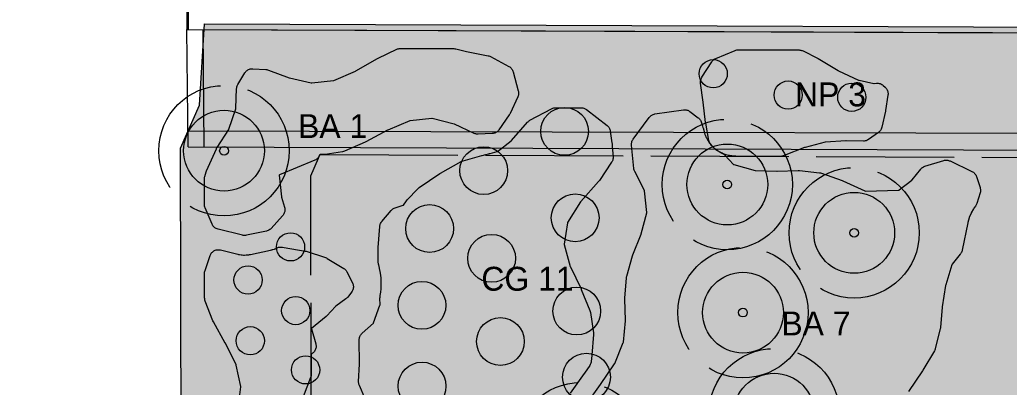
# Model space of a CAD drawing. Header units: metres. Extents: x 1 to 213, y 1 to 147.
# Drawn here: x 50.38 to 59.49, y 36.92 to 40.3 of the extents above; entities that cross this region are included whole.
import ezdxf

# ---------------------------------------------------------------- set-up
doc = ezdxf.new("R2010")
doc.units = ezdxf.units.M
doc.linetypes.add('DASHED', pattern=[1.524, 1.27, -0.254])
doc.layers.get('0').update_dxf_attribs({"lineweight": 0, "plot": 0})
for name, color, linetype, lineweight, plot in [('00-BASE-ARQUITECTURA', 8, 'Continuous', 0, False), ('PJ-ARBUSTOS', 82, 'Continuous', 0, False), ('PJ-COPA-ADULTA', 8, 'DASHED', 0, False), ('PJ-CUBRESUELOS', 150, 'Continuous', 0, False), ('PJ-ETIQUETAS', 7, 'Continuous', 0, False), ('PJ-GRAVILLA', 42, 'Continuous', 0, False), ('PJ-HERBACEAS', 212, 'Continuous', 0, False), ('PJ-LIMITE-JARDIN', 7, 'Continuous', 0, False), ('PJ-MASAS', 92, 'Continuous', 0, False), ('PJ-MASAS-RELLENO', 92, 'Continuous', 0, False), ('PJ-RIEGO-SECTORES', 5, 'Continuous', 0, False), ('PJ-VISIBILIDAD', 1, 'DASHED', 0, False)]:
    doc.layers.add(name, color=color, linetype=linetype, lineweight=lineweight, plot=plot)

# ---------------------------------------------------------------- blocks, each defined once
blk = doc.blocks.new('PJ_BA')
for radius in [0.372, 0.04]:
    blk.add_circle((0, 0), radius)
for tag, p, height in [('CODIGO', (0.15, 0.15), 0.2), ('ESPECIE', (0.15, -0.1), 0.15), ('ZONA', (0.15, -0.3), 0.15)]:
    blk.add_attdef(tag, p, '', height=height)
blk = doc.blocks.new('PJ_CG')
blk.add_circle((0, 0), 0.22)
for tag, p, height in [('CODIGO', (0.15, 0.15), 0.2), ('ESPECIE', (0.15, -0.1), 0.15), ('ZONA', (0.15, -0.3), 0.15)]:
    blk.add_attdef(tag, p, '', height=height)
blk = doc.blocks.new('PJ_NP')
blk.add_circle((0, 0), 0.13)
for tag, p, height in [('CODIGO', (0.15, 0.15), 0.2), ('ESPECIE', (0.15, -0.1), 0.15), ('ZONA', (0.15, -0.3), 0.15)]:
    blk.add_attdef(tag, p, '', height=height)

msp = doc.modelspace()

# ---------------------------------------------------------------- hatches: boundary and pattern name
at = {"layer": 'PJ-GRAVILLA'}
h = msp.add_hatch(dxfattribs=at)
h.set_pattern_fill('GRAVEL', scale=0.03)
h.paths.add_polyline_path([(52.0788, 40.2607), (63.1031, 40.2166), (63.1913, 39.8639), (60.2368, 32.0146), (59.8399, 31.2208), (59.3989, 29.8097), (57.7673, 26.4142), (56.4444, 24.4739), (55.2097, 23.0187), (53.0489, 21.0344), (51.9024, 20.2406), (51.8583, 39.1142), (52.0347, 39.5111), (52.0788, 40.2607)])
at = {"layer": 'PJ-MASAS-RELLENO'}
for points in [[(52.3681, 39.4804), (52.3683, 39.4823), (52.376, 39.664), (52.3768, 39.672), (52.3783, 39.6799), (52.3807, 39.6876), (52.3838, 39.6951), (52.3876, 39.7021), (52.452, 39.8083), (52.4565, 39.8148), (52.4615, 39.8209), (52.4671, 39.8264), (52.4733, 39.8314), (52.4799, 39.8357), (52.4868, 39.8394), (52.4942, 39.8423), (52.5017, 39.8445), (52.5095, 39.846), (52.5173, 39.8467), (52.5252, 39.8466), (52.6459, 39.8393), (52.6539, 39.8385), (52.6617, 39.8368), (52.6693, 39.8343), (52.859, 39.7629), (52.8644, 39.7612), (53.0633, 39.717), (53.0654, 39.7167), (53.0675, 39.7168), (53.2674, 39.7372), (53.2694, 39.7375), (53.2713, 39.7382), (53.4715, 39.8241), (53.4758, 39.8263), (53.6753, 39.9417), (53.6812, 39.9448), (53.8526, 40.0258), (53.8591, 40.0286), (53.8659, 40.0307), (53.8729, 40.0323), (53.88, 40.0332), (53.8871, 40.0335), (54.3761, 40.0316), (54.3858, 40.0309), (54.3953, 40.0291), (54.4931, 40.0046), (54.4953, 40.0041), (54.6922, 39.9663), (54.7001, 39.9644), (54.7077, 39.9617), (54.715, 39.9582), (54.8851, 39.8668), (54.892, 39.8626), (54.8985, 39.8577), (54.9045, 39.8521), (54.9098, 39.846), (54.9146, 39.8394), (54.9186, 39.8324), (54.9219, 39.8249), (54.9244, 39.8172), (54.9714, 39.6433), (54.9731, 39.6355), (54.974, 39.6276), (54.9742, 39.6196), (54.9735, 39.6117), (54.972, 39.6039), (54.9698, 39.5962), (54.9668, 39.5888), (54.8953, 39.4342), (54.8921, 39.428), (54.8884, 39.4221), (54.7923, 39.2838), (54.7873, 39.2773), (54.7817, 39.2714), (54.7755, 39.2661), (54.7688, 39.2614), (54.7616, 39.2575), (54.7541, 39.2543), (54.7463, 39.2519), (54.7383, 39.2503), (54.7302, 39.2495), (54.6025, 39.2438), (54.5949, 39.2439), (54.5874, 39.2446), (54.5799, 39.246), (54.5727, 39.2482), (54.5657, 39.251), (54.3823, 39.3348), (54.3807, 39.3354), (54.379, 39.336), (54.1786, 39.3873), (54.177, 39.3876), (54.1752, 39.3875), (53.9749, 39.3679), (53.973, 39.3676), (53.9711, 39.3669), (53.7705, 39.2825), (53.7669, 39.2808), (53.5677, 39.1725), (53.5606, 39.1691), (53.3688, 39.0883), (53.3598, 39.0851), (53.3505, 39.083), (53.1915, 39.0574), (53.185, 39.0566), (53.1784, 39.0563), (53.1526, 39.0564), (53.1506, 39.0564), (53.1463, 39.0562), (53.1444, 39.056), (53.1435, 39.0543), (53.1418, 39.0504), (53.1408, 39.0481), (53.1374, 39.0411), (53.1334, 39.0344), (53.1287, 39.0282), (53.1235, 39.0224), (53.1177, 39.0172), (53.1114, 39.0126), (53.1048, 39.0086), (53.0977, 39.0052), (52.7699, 38.8691), (52.7682, 38.8683), (52.7683, 38.8664), (52.788, 38.6689), (52.7883, 38.667), (52.7888, 38.6651), (52.8173, 38.571), (52.8191, 38.5637), (52.8203, 38.5563), (52.8207, 38.5488), (52.8205, 38.5413), (52.8195, 38.5338), (52.8178, 38.5265), (52.8155, 38.5193), (52.8125, 38.5124), (52.8088, 38.5058), (52.8046, 38.4996), (52.7998, 38.4938), (52.6928, 38.3769), (52.6869, 38.3711), (52.6805, 38.3659), (52.6735, 38.3615), (52.6661, 38.3577), (52.6584, 38.3548), (52.6504, 38.3527), (52.4659, 38.3135), (52.4588, 38.3123), (52.4516, 38.3118), (52.4444, 38.3119), (52.4372, 38.3127), (52.4302, 38.3141), (52.2045, 38.3695), (52.1967, 38.3719), (52.1891, 38.3751), (52.1819, 38.379), (52.1751, 38.3836), (52.1688, 38.3889), (52.1631, 38.3949), (52.1581, 38.4014), (52.1537, 38.4083), (52.1501, 38.4157), (52.086, 38.5654), (52.0832, 38.5729), (52.0812, 38.5807), (52.0799, 38.5886), (52.0795, 38.5967), (52.079, 38.8305), (52.0794, 38.8387), (52.0807, 38.847), (52.0828, 38.855), (52.0963, 38.8975), (52.0993, 38.9053), (52.1895, 39.1105), (52.1922, 39.1162), (52.1954, 39.1216), (52.3028, 39.2885), (52.3037, 39.2899), (52.3043, 39.2914), (52.3676, 39.4786), (52.3681, 39.4804)], [(56.7442, 39.1483), (56.7391, 39.155), (56.7347, 39.1622), (56.7311, 39.1698), (56.7284, 39.1777), (56.7264, 39.1859), (56.6977, 39.3463), (56.697, 39.3512), (56.6754, 39.538), (56.6752, 39.5391), (56.6503, 39.7135), (56.6496, 39.7216), (56.6497, 39.7297), (56.6506, 39.7378), (56.6523, 39.7457), (56.6548, 39.7534), (56.6581, 39.7608), (56.6621, 39.7679), (56.753, 39.9101), (56.7577, 39.9167), (56.7631, 39.9229), (56.769, 39.9284), (56.7755, 39.9333), (56.7825, 39.9375), (56.7899, 39.941), (56.9693, 40.015), (56.9767, 40.0177), (56.9844, 40.0196), (56.9922, 40.0207), (57.0001, 40.0211), (57.5587, 40.0188), (57.5661, 40.0185), (57.5735, 40.0174), (57.5807, 40.0157), (57.5877, 40.0133), (57.5944, 40.0103), (57.7285, 39.9427), (57.7335, 39.9399), (57.9181, 39.8298), (57.9217, 39.8279), (58.1067, 39.7418), (58.1087, 39.741), (58.1109, 39.7404), (58.2454, 39.7112), (58.2474, 39.7109), (58.2495, 39.711), (58.2709, 39.7131), (58.2792, 39.7135), (58.2875, 39.713), (58.2957, 39.7116), (58.3037, 39.7095), (58.3115, 39.7064), (58.3189, 39.7027), (58.3258, 39.6981), (58.3323, 39.6929), (58.351, 39.676), (58.3566, 39.6704), (58.3616, 39.6643), (58.366, 39.6578), (58.3698, 39.6508), (58.3728, 39.6435), (58.3751, 39.6359), (58.3766, 39.6282), (58.3774, 39.6203), (58.3773, 39.6124), (58.3765, 39.6046), (58.355, 39.4622), (58.3539, 39.4567), (58.3205, 39.3076), (58.3182, 39.2995), (58.3151, 39.2917), (58.3112, 39.2842), (58.3065, 39.2772), (58.3012, 39.2708), (58.2951, 39.2649), (58.2885, 39.2597), (58.1971, 39.1952), (58.19, 39.1908), (58.1825, 39.1871), (58.1747, 39.1842), (58.1666, 39.1821), (58.1583, 39.1809), (58.15, 39.1806), (57.9906, 39.1826), (57.9873, 39.1825), (57.8015, 39.1698), (57.7997, 39.1696), (57.7979, 39.1693), (57.6126, 39.122), (57.608, 39.1205), (57.4217, 39.0478), (57.4197, 39.0471), (57.4119, 39.0442), (57.4052, 39.0422), (57.3984, 39.0407), (57.3914, 39.0398), (57.3845, 39.0395), (56.9743, 39.0412), (56.9702, 39.0413), (56.9459, 39.0426), (56.9378, 39.0435), (56.9157, 39.0469), (56.9078, 39.0486), (56.8862, 39.0543), (56.8784, 39.0568), (56.8575, 39.0647), (56.8501, 39.0679), (56.8301, 39.0778), (56.823, 39.0818), (56.8041, 39.0938), (56.7974, 39.0984), (56.7798, 39.1122), (56.7737, 39.1176), (56.7576, 39.133), (56.7521, 39.139), (56.7442, 39.1483)], [(53.6369, 37.507), (53.6377, 37.5088), (53.6968, 37.6703), (53.6973, 37.672), (53.6974, 37.6737), (53.6969, 37.7363), (53.6972, 37.7445), (53.6984, 37.7526), (53.6991, 37.756), (53.6994, 37.7579), (53.7041, 37.7898), (53.7044, 37.7917), (53.7071, 37.8191), (53.7072, 37.821), (53.7088, 37.8532), (53.7088, 37.8551), (53.7088, 37.8826), (53.7088, 37.8846), (53.7072, 37.9167), (53.7071, 37.9187), (53.7044, 37.946), (53.7041, 37.948), (53.6994, 37.9798), (53.6991, 37.9817), (53.6937, 38.0087), (53.6933, 38.0106), (53.6855, 38.0418), (53.6849, 38.0437), (53.6846, 38.0448), (53.6827, 38.0525), (53.6815, 38.0603), (53.6812, 38.0682), (53.6814, 38.1941), (53.6816, 38.1997), (53.6955, 38.3954), (53.6963, 38.4027), (53.6979, 38.4098), (53.7, 38.4168), (53.7028, 38.4235), (53.7062, 38.43), (53.7101, 38.4361), (53.7146, 38.4419), (53.8, 38.5412), (53.805, 38.5465), (53.8104, 38.5513), (53.8163, 38.5556), (53.8225, 38.5594), (53.829, 38.5625), (53.8358, 38.5651), (53.9102, 38.5894), (53.9121, 38.5901), (53.9134, 38.5917), (53.9417, 38.6309), (53.9484, 38.639), (54.0444, 38.7405), (54.0507, 38.7465), (54.0577, 38.7518), (54.249, 38.8814), (54.2548, 38.8849), (54.4446, 38.9911), (54.4533, 38.9953), (54.4624, 38.9984), (54.6365, 39.0464), (54.6371, 39.0465), (54.6719, 39.0558), (54.6739, 39.0563), (54.6975, 39.0619), (54.7012, 39.063), (54.7068, 39.0649), (54.712, 39.0664), (54.777, 39.0837), (54.7789, 39.0843), (54.7805, 39.0854), (54.9064, 39.183), (54.9078, 39.1843), (54.9092, 39.1857), (55.0557, 39.3539), (55.0607, 39.3591), (55.0661, 39.3638), (55.0719, 39.3681), (55.0781, 39.3718), (55.2755, 39.478), (55.2827, 39.4814), (55.2901, 39.484), (55.2978, 39.486), (55.3057, 39.4871), (55.3136, 39.4875), (55.5518, 39.487), (55.5593, 39.4866), (55.5667, 39.4855), (55.5739, 39.4838), (55.581, 39.4814), (55.5879, 39.4783), (55.5944, 39.4746), (55.6005, 39.4703), (55.7883, 39.3253), (55.7942, 39.3203), (55.7995, 39.3148), (55.8043, 39.3087), (55.8085, 39.3023), (55.8121, 39.2954), (55.815, 39.2882), (55.8171, 39.2808), (55.8186, 39.2732), (55.8338, 39.1657), (55.8345, 39.1596), (55.8346, 39.1535), (55.8345, 39.146), (55.8346, 39.1439), (55.8348, 39.1372), (55.8349, 39.1361), (55.8354, 39.1279), (55.8355, 39.1268), (55.8438, 39.0374), (55.8442, 39.0296), (55.8437, 39.0218), (55.8426, 39.014), (55.8406, 39.0064), (55.8379, 38.9991), (55.8346, 38.992), (55.8305, 38.9853), (55.7177, 38.8179), (55.7113, 38.8096), (55.5474, 38.6242), (55.5464, 38.623), (55.5455, 38.6217), (55.4247, 38.4313), (55.4237, 38.4296), (55.4232, 38.4276), (55.3924, 38.2325), (55.3922, 38.2304), (55.3926, 38.2283), (55.4493, 38.0272), (55.4498, 38.0255), (55.4505, 38.0239), (55.5491, 37.8202), (55.5513, 37.8154), (55.6303, 37.62), (55.6333, 37.6111), (55.6353, 37.6019), (55.663, 37.417), (55.6639, 37.4081), (55.6637, 37.3991), (55.6494, 37.2088), (55.6492, 37.2068), (55.6438, 37.1533), (55.6426, 37.1454), (55.6406, 37.1376), (55.6378, 37.1301), (55.6343, 37.123), (55.6302, 37.1161), (55.5801, 37.0431), (55.5793, 37.042), (55.4499, 36.8597), (55.4492, 36.8587), (55.444, 36.8508), (55.4434, 36.8499), (55.4393, 36.8434), (55.4381, 36.8413), (55.4291, 36.8248), (55.428, 36.8227), (55.4247, 36.8157), (55.4243, 36.8147), (55.4205, 36.806), (55.42, 36.8049), (55.3523, 36.6362), (55.352, 36.6353), (55.3494, 36.6283), (55.3491, 36.6274), (55.3471, 36.6216), (55.3465, 36.6199), (55.3422, 36.6055), (55.3417, 36.6037), (55.3404, 36.5982), (55.34, 36.5964), (55.3371, 36.5816), (55.3368, 36.5798), (55.336, 36.5742), (55.3357, 36.5724), (55.3342, 36.5574), (55.3341, 36.5556), (55.3338, 36.55), (55.3337, 36.5481), (55.3336, 36.5331), (55.3337, 36.5312), (55.3339, 36.5251), (55.334, 36.5242), (55.3344, 36.5167), (55.3345, 36.5157), (55.349, 36.3508), (55.3491, 36.3497), (55.3501, 36.3412), (55.3502, 36.3401), (55.3512, 36.3332), (55.3516, 36.3311), (55.3549, 36.3142), (55.3554, 36.3121), (55.357, 36.3058), (55.3576, 36.3038), (55.3627, 36.2873), (55.3634, 36.2853), (55.3656, 36.2793), (55.3664, 36.2773), (55.3733, 36.2615), (55.3742, 36.2595), (55.3774, 36.2533), (55.3779, 36.2523), (55.3819, 36.2447), (55.3824, 36.2438), (55.3931, 36.2251), (55.3967, 36.218), (55.3995, 36.2106), (55.4016, 36.203), (55.403, 36.1952), (55.4036, 36.1873), (55.4034, 36.1794), (55.4024, 36.1715), (55.4006, 36.1638), (55.3981, 36.1563), (55.3948, 36.1491), (55.3909, 36.1422), (55.3863, 36.1358), (55.3811, 36.1298), (55.3753, 36.1244), (55.369, 36.1196), (55.3645, 36.1165), (55.3578, 36.1124), (55.3508, 36.1089), (55.3434, 36.1062), (55.3359, 36.1041), (55.3281, 36.1029), (55.3203, 36.1024), (55.3125, 36.1026), (55.3047, 36.1037), (55.2971, 36.1054), (55.2534, 36.1179), (55.2479, 36.1197), (55.0691, 36.1853), (55.0684, 36.1856), (55.0623, 36.1877), (55.0615, 36.188), (55.0561, 36.1897), (55.0554, 36.1899), (55.0492, 36.1918), (55.0484, 36.192), (54.9971, 36.2063), (54.9891, 36.2089), (54.9815, 36.2124), (54.9743, 36.2167), (54.9675, 36.2217), (54.9613, 36.2274), (54.8788, 36.3117), (54.8734, 36.3178), (54.717, 36.5146), (54.7137, 36.5182), (54.5482, 36.6813), (54.5469, 36.6825), (54.5453, 36.6833), (54.3618, 36.7655), (54.3599, 36.7663), (54.3578, 36.7664), (54.1562, 36.7675), (54.1543, 36.7674), (54.1525, 36.7671), (53.9416, 36.728), (53.9375, 36.7274), (53.7692, 36.7053), (53.7619, 36.7047), (53.7546, 36.7048), (53.7473, 36.7055), (53.7401, 36.7069), (53.7331, 36.7089), (53.7263, 36.7115), (53.7253, 36.712), (53.7189, 36.7146), (53.7179, 36.715), (53.71, 36.7181), (53.709, 36.7184), (53.6884, 36.7257), (53.6802, 36.7291), (53.6, 36.7677), (53.593, 36.7716), (53.5864, 36.7761), (53.5803, 36.7812), (53.5747, 36.787), (53.5697, 36.7932), (53.5654, 36.8), (53.5618, 36.8071), (53.5068, 36.9299), (53.5041, 36.937), (53.502, 36.9443), (53.5006, 36.9518), (53.4999, 36.9595), (53.5, 36.9671), (53.5092, 37.1274), (53.5092, 37.1303), (53.5059, 37.3517), (53.5062, 37.3593), (53.5071, 37.3668), (53.5088, 37.3742), (53.5111, 37.3814), (53.5141, 37.3883), (53.5178, 37.3949), (53.5221, 37.4012), (53.5269, 37.407), (53.5323, 37.4123), (53.6356, 37.5057), (53.6369, 37.507)], [(55.939, 37.3289), (55.9392, 37.3308), (55.9589, 37.5263), (55.9591, 37.5314), (55.9538, 37.7265), (55.954, 37.7345), (55.9676, 37.9226), (55.9686, 37.9308), (55.9704, 37.9388), (56.0235, 38.1245), (56.0262, 38.1324), (56.1027, 38.3224), (56.1043, 38.3272), (56.1549, 38.521), (56.1553, 38.5228), (56.1552, 38.5245), (56.134, 38.7235), (56.1337, 38.7254), (56.133, 38.7271), (56.0434, 38.8992), (56.0401, 38.9063), (56.0376, 38.9136), (56.0358, 38.9211), (56.0347, 38.9288), (56.0147, 39.144), (56.0144, 39.1523), (56.0149, 39.1606), (56.0163, 39.1688), (56.0185, 39.1768), (56.0216, 39.1845), (56.0254, 39.1919), (56.03, 39.1988), (56.1772, 39.3985), (56.1822, 39.4047), (56.1878, 39.4103), (56.1939, 39.4153), (56.2005, 39.4197), (56.2075, 39.4235), (56.2149, 39.4265), (56.2225, 39.4287), (56.2303, 39.4303), (56.4928, 39.4677), (56.5007, 39.4684), (56.5086, 39.4684), (56.5164, 39.4675), (56.5241, 39.466), (56.5316, 39.4636), (56.5389, 39.4606), (56.5458, 39.4568), (56.5523, 39.4524), (56.6277, 39.3956), (56.6336, 39.3906), (56.639, 39.3851), (56.6439, 39.3791), (56.6482, 39.3726), (56.6518, 39.3658), (56.6548, 39.3586), (56.6683, 39.3209), (56.6695, 39.3172), (56.6727, 39.3069), (56.6737, 39.3031), (56.6822, 39.2692), (56.6827, 39.2673), (56.6907, 39.2411), (56.6921, 39.2372), (56.7024, 39.2129), (56.7041, 39.2092), (56.7168, 39.186), (56.7189, 39.1826), (56.7338, 39.1608), (56.7363, 39.1576), (56.7534, 39.1374), (56.7561, 39.1345), (56.7752, 39.1161), (56.7782, 39.1135), (56.799, 39.0972), (56.8024, 39.0948), (56.8247, 39.0807), (56.8282, 39.0788), (56.8522, 39.0669), (56.8585, 39.0633), (56.8645, 39.0592), (56.8702, 39.0546), (56.8753, 39.0495), (56.9529, 38.9655), (56.9542, 38.9642), (56.9559, 38.9637), (57.1518, 38.91), (57.1541, 38.9095), (57.1565, 38.9093), (57.3536, 38.9035), (57.3563, 38.9035), (57.5498, 38.9107), (57.5558, 38.9107), (57.5619, 38.9103), (57.7475, 38.889), (57.7565, 38.8874), (57.7653, 38.8848), (57.954, 38.8174), (57.9603, 38.8148), (58.1647, 38.7214), (58.1664, 38.7207), (58.1682, 38.7207), (58.4774, 38.7298), (58.4795, 38.73), (58.4812, 38.7312), (58.5958, 38.8209), (58.5975, 38.8224), (58.599, 38.824), (58.6788, 38.9224), (58.6841, 38.9283), (58.6899, 38.9336), (58.6962, 38.9384), (58.703, 38.9424), (58.7101, 38.9458), (58.7175, 38.9485), (58.8905, 39.0015), (58.8977, 39.0034), (58.905, 39.0045), (58.9124, 39.005), (58.9198, 39.0048), (58.9272, 39.0039), (58.9344, 39.0024), (58.9415, 39.0001), (58.9483, 38.9973), (59.15, 38.9013), (59.157, 38.8975), (59.1637, 38.893), (59.1698, 38.8879), (59.1755, 38.8822), (59.1805, 38.8759), (59.1848, 38.8692), (59.1885, 38.862), (59.1914, 38.8546), (59.2254, 38.7535), (59.2276, 38.7455), (59.229, 38.7374), (59.2295, 38.7291), (59.2292, 38.7209), (59.2281, 38.7127), (59.2261, 38.7046), (59.1959, 38.606), (59.1935, 38.5992), (59.1905, 38.5926), (59.1869, 38.5863), (59.1827, 38.5804), (59.169, 38.5627), (59.1661, 38.5584), (59.1447, 38.5216), (59.1423, 38.5169), (59.1259, 38.4777), (59.1242, 38.4727), (59.1127, 38.4304), (59.1121, 38.4278), (59.0613, 38.1776), (59.0594, 38.1701), (59.0568, 38.1629), (59.0535, 38.156), (59.0496, 38.1493), (59.0484, 38.1476), (59.0459, 38.1436), (59.0421, 38.1385), (58.9679, 38.0465), (58.9668, 38.0449), (58.9662, 38.0431), (58.9091, 37.8568), (58.9079, 37.8515), (58.8757, 37.6543), (58.8753, 37.651), (58.8608, 37.4664), (58.86, 37.4597), (58.8586, 37.4531), (58.813, 37.272), (58.8108, 37.2647), (58.8079, 37.2577), (58.8044, 37.251), (58.6985, 37.071), (58.6955, 37.0663), (58.565, 36.8764), (58.5642, 36.8752), (58.5635, 36.8739), (58.4636, 36.6686), (58.4629, 36.6669), (58.4626, 36.6652), (58.4456, 36.4842), (58.4455, 36.4821), (58.446, 36.4801), (58.5197, 36.2617), (58.5205, 36.2597), (58.5217, 36.2579), (58.6619, 36.0713), (58.6678, 36.0623), (58.7753, 35.87), (58.7786, 35.8632), (58.7813, 35.8562), (58.7834, 35.8489), (58.7847, 35.8415), (58.7854, 35.834), (58.7853, 35.8264), (58.7725, 35.6018), (58.7717, 35.5939), (58.7701, 35.5863), (58.7677, 35.5788), (58.7647, 35.5715), (58.7609, 35.5646), (58.7565, 35.5581), (58.7515, 35.5521), (58.7459, 35.5466), (58.5758, 35.395), (58.5697, 35.3901), (58.5633, 35.3859), (58.5564, 35.3823), (58.5493, 35.3793), (58.5419, 35.3771), (58.5343, 35.3756), (58.5266, 35.3748), (58.2914, 35.363), (58.2834, 35.363), (58.2754, 35.3637), (58.2676, 35.3653), (58.26, 35.3677), (58.075, 35.4351), (58.0736, 35.4355), (58.0721, 35.4359), (57.8782, 35.4753), (57.8767, 35.4755), (57.8752, 35.4757), (57.676, 35.4847), (57.6724, 35.4849), (57.4841, 35.5021), (57.477, 35.5031), (57.47, 35.5047), (57.4632, 35.5069), (57.2937, 35.5706), (57.2863, 35.5738), (57.2792, 35.5778), (57.2726, 35.5824), (57.1078, 35.711), (57.0998, 35.7181), (56.9329, 35.8889), (56.9303, 35.8914), (56.7564, 36.04), (56.755, 36.0411), (56.7534, 36.0418), (56.5655, 36.1106), (56.5637, 36.1111), (56.5618, 36.111), (56.3568, 36.0844), (56.3545, 36.084), (56.3523, 36.0833), (56.1518, 36.0075), (56.1435, 36.0049), (56.1349, 36.0031), (55.9583, 35.9778), (55.9508, 35.9771), (55.9433, 35.9771), (55.9359, 35.9778), (55.9285, 35.9792), (55.9213, 35.9812), (55.9143, 35.984), (55.701, 36.0795), (55.6935, 36.0834), (55.6865, 36.088), (55.68, 36.0933), (55.674, 36.0993), (55.6688, 36.1058), (55.6642, 36.1129), (55.5385, 36.3334), (55.5347, 36.3411), (55.5317, 36.3491), (55.5296, 36.3575), (55.5284, 36.366), (55.5138, 36.532), (55.5135, 36.5395), (55.5139, 36.5469), (55.515, 36.5544), (55.5168, 36.5616), (55.5192, 36.5687), (55.5873, 36.7385), (55.5913, 36.747), (55.5963, 36.755), (55.7274, 36.9395), (55.7277, 36.9401), (55.8585, 37.1309), (55.8596, 37.1327), (55.8605, 37.1347), (55.9383, 37.3271), (55.939, 37.3289)], [(52.0869, 37.7081), (52.0846, 37.7151), (52.0829, 37.7222), (52.0819, 37.7295), (52.0815, 37.7369), (52.081, 37.9648), (52.0815, 37.9736), (52.0829, 37.9823), (52.0852, 37.9908), (52.1315, 38.1269), (52.1344, 38.1342), (52.138, 38.1413), (52.1423, 38.1479), (52.1472, 38.1541), (52.1528, 38.1597), (52.1588, 38.1648), (52.1654, 38.1693), (52.1723, 38.1731), (52.1796, 38.1762), (52.1871, 38.1786), (52.1949, 38.1802), (52.2028, 38.181), (52.2107, 38.1811), (52.2185, 38.1803), (52.2263, 38.1788), (52.3868, 38.1394), (52.3876, 38.1392), (52.3947, 38.1376), (52.3956, 38.1374), (52.4013, 38.1363), (52.4031, 38.136), (52.4173, 38.1338), (52.4191, 38.1336), (52.4245, 38.133), (52.4262, 38.1329), (52.4406, 38.132), (52.4424, 38.1319), (52.4478, 38.1318), (52.4496, 38.1318), (52.464, 38.1323), (52.4658, 38.1324), (52.4712, 38.1328), (52.473, 38.1329), (52.4873, 38.1346), (52.489, 38.1349), (52.4948, 38.1358), (52.4957, 38.136), (52.5028, 38.1373), (52.5037, 38.1375), (52.6872, 38.1765), (52.6883, 38.1767), (52.6963, 38.1786), (52.6973, 38.1789), (52.7038, 38.1806), (52.7058, 38.1812), (52.7215, 38.1863), (52.7235, 38.187), (52.7293, 38.1892), (52.7312, 38.19), (52.7463, 38.1967), (52.749, 38.1979), (52.7558, 38.2007), (52.7627, 38.2029), (52.7699, 38.2045), (52.7771, 38.2054), (52.7844, 38.2056), (52.7917, 38.2052), (52.7989, 38.2041), (52.813, 38.2013), (52.8142, 38.201), (53.0064, 38.1686), (53.0174, 38.1659), (53.1939, 38.1093), (53.2028, 38.1059), (53.2111, 38.1014), (53.3628, 38.009), (53.369, 38.0048), (53.3748, 38.0001), (53.3801, 37.9948), (53.3849, 37.9891), (53.3891, 37.9829), (53.3928, 37.9764), (53.4431, 37.8756), (53.4463, 37.8682), (53.4488, 37.8605), (53.4505, 37.8526), (53.4513, 37.8446), (53.4514, 37.8365), (53.4507, 37.8284), (53.4491, 37.8205), (53.4467, 37.8128), (53.4436, 37.8053), (53.4398, 37.7982), (53.4352, 37.7915), (53.3997, 37.7447), (53.3947, 37.7388), (53.3892, 37.7334), (53.3832, 37.7285), (53.2909, 37.661), (53.2895, 37.6599), (53.2882, 37.6586), (53.2072, 37.5725), (53.2001, 37.5659), (53.0668, 37.4546), (53.0654, 37.4534), (53.0659, 37.4516), (53.1053, 37.3144), (53.1071, 37.3065), (53.1082, 37.2985), (53.1084, 37.2904), (53.1078, 37.2823), (53.1064, 37.2743), (53.1041, 37.2665), (53.1011, 37.259), (53.0974, 37.2518), (53.0929, 37.245), (53.0878, 37.2387), (53.082, 37.233), (53.0758, 37.2278), (53.069, 37.2234), (53.0645, 37.2211), (53.0631, 37.2203), (53.063, 37.2184), (53.0628, 37.2144), (53.0628, 37.2125), (53.0632, 37.0328), (53.0629, 37.0254), (53.0619, 37.0181), (53.0602, 37.011), (53.0579, 37.004), (52.9899, 36.8262), (52.9885, 36.8216), (52.9394, 36.6253), (52.939, 36.6235), (52.9388, 36.6216), (52.9272, 36.425), (52.9271, 36.4212), (52.9343, 36.2255), (52.9344, 36.2201), (52.9285, 36.0292), (52.928, 36.0224), (52.9269, 36.0158), (52.8887, 35.8266), (52.8863, 35.8175), (52.8222, 35.6224), (52.8217, 35.6206), (52.7668, 35.4233), (52.7663, 35.421), (52.7661, 35.4186), (52.7602, 35.2226), (52.7602, 35.2207), (52.7608, 35.2188), (52.8177, 35.0658), (52.8203, 35.0577), (52.8219, 35.0493), (52.8227, 35.0408), (52.827, 34.9184), (52.8269, 34.9105), (52.826, 34.9027), (52.8244, 34.8949), (52.822, 34.8874), (52.8188, 34.8802), (52.815, 34.8733), (52.8105, 34.8668), (52.8054, 34.8608), (52.7997, 34.8553), (52.7935, 34.8504), (52.6456, 34.7451), (52.6393, 34.741), (52.6326, 34.7376), (52.6257, 34.7348), (52.6186, 34.7326), (52.4493, 34.6904), (52.4414, 34.6888), (52.4334, 34.6881), (52.4253, 34.6882), (52.4173, 34.689), (52.4094, 34.6907), (52.4017, 34.6932), (52.3943, 34.6964), (52.1594, 34.8132), (52.1527, 34.817), (52.1464, 34.8213), (52.1405, 34.8263), (52.1351, 34.8318), (52.1303, 34.8378), (52.1261, 34.8442), (52.1225, 34.851), (52.1196, 34.8581), (52.1174, 34.8654), (52.1159, 34.8729), (52.0887, 35.0533), (52.088, 35.0592), (52.0878, 35.0651), (52.0876, 35.135), (52.0879, 35.1424), (52.0889, 35.1497), (52.0906, 35.157), (52.1353, 35.3148), (52.1362, 35.319), (52.17, 35.5157), (52.1702, 35.5173), (52.1703, 35.5189), (52.1726, 35.7164), (52.1726, 35.7188), (52.1633, 35.9137), (52.1634, 35.9222), (52.1744, 36.1103), (52.1753, 36.1183), (52.177, 36.1261), (52.2266, 36.3134), (52.2302, 36.3239), (52.312, 36.5188), (52.3124, 36.5199), (52.3885, 36.7177), (52.3892, 36.7199), (52.3896, 36.7222), (52.416, 36.9185), (52.4162, 36.9202), (52.4159, 36.922), (52.3723, 37.1189), (52.3719, 37.1205), (52.3712, 37.122), (52.2723, 37.3197), (52.2714, 37.3214), (52.1625, 37.5158), (52.1577, 37.5259), (52.0869, 37.7081)]]:
    msp.add_hatch(color=7, dxfattribs=at).paths.add_polyline_path(points)

# ---------------------------------------------------------------- linework, layer by layer
at = {"layer": '00-BASE-ARQUITECTURA'}
for points in [[(132.6056, 42.4603), (98.813, 42.4497), (51.9289, 42.4709), (51.9183, 40.2061), (63.2954, 40.1637), (62.5016, 38.0788), (61.8984, 36.4807), (60.5119, 32.8612), (59.8875, 31.2208), (59.2102, 29.4428), (58.5223, 27.8553), (57.9402, 26.7652), (56.6173, 24.7438), (54.7229, 22.5637), (53.0189, 21.0502), (52.1723, 20.4152), (50.426, 19.3146), (48.5316, 18.3832)], [(64.1949, 42.1534), (51.9289, 42.1957), (51.9289, 40.2061), (63.2954, 40.1637)], [(64.1949, 42.1534), (51.9289, 42.1957), (51.9289, 40.2061), (62.6709, 40.1637)], [(64.1949, 42.1534), (51.9289, 42.1957), (51.9289, 40.2061), (63.4541, 40.1637)], [(51.9289, 39.1266), (51.9183, 40.2061)], [(52.077, 39.1266), (52.0664, 40.2061)], [(51.9289, 39.2747), (63.1049, 39.243)], [(51.9289, 39.1266), (63.0414, 39.0842)]]:
    msp.add_lwpolyline(points, dxfattribs=at)
at = {"layer": 'PJ-COPA-ADULTA'}
for centre in [(52.2598, 39.0918), (56.8965, 38.7811), (58.0655, 38.3359), (57.0411, 37.6019), (57.3281, 36.6711), (55.5473, 36.3595)]:
    msp.add_circle(centre, 0.6, dxfattribs=at)
at = {"layer": 'PJ-LIMITE-JARDIN'}
msp.add_lwpolyline([(52.0788, 40.2607), (63.1031, 40.2166), (63.1913, 39.8639), (60.2368, 32.0146), (59.8399, 31.2208), (59.3989, 29.8097), (57.7673, 26.4142), (56.4444, 24.4739), (55.2097, 23.0187), (53.0489, 21.0344), (51.9024, 20.2406), (51.8583, 39.1142), (52.0347, 39.5111), (52.0788, 40.2607)], close=True, dxfattribs=at)
at = {"layer": 'PJ-MASAS'}
for points in [[(52.3681, 39.4804), (52.3683, 39.4823), (52.376, 39.664), (52.3768, 39.672), (52.3783, 39.6799), (52.3807, 39.6876), (52.3838, 39.6951), (52.3876, 39.7021), (52.452, 39.8083), (52.4565, 39.8148), (52.4615, 39.8209), (52.4671, 39.8264), (52.4733, 39.8314), (52.4799, 39.8357), (52.4868, 39.8394), (52.4942, 39.8423), (52.5017, 39.8445), (52.5095, 39.846), (52.5173, 39.8467), (52.5252, 39.8466), (52.6459, 39.8393), (52.6539, 39.8385), (52.6617, 39.8368), (52.6693, 39.8343), (52.859, 39.7629), (52.8644, 39.7612), (53.0633, 39.717), (53.0654, 39.7167), (53.0675, 39.7168), (53.2674, 39.7372), (53.2694, 39.7375), (53.2713, 39.7382), (53.4715, 39.8241), (53.4758, 39.8263), (53.6753, 39.9417), (53.6812, 39.9448), (53.8526, 40.0258), (53.8591, 40.0286), (53.8659, 40.0307), (53.8729, 40.0323), (53.88, 40.0332), (53.8871, 40.0335), (54.3761, 40.0316), (54.3858, 40.0309), (54.3953, 40.0291), (54.4931, 40.0046), (54.4953, 40.0041), (54.6922, 39.9663), (54.7001, 39.9644), (54.7077, 39.9617), (54.715, 39.9582), (54.8851, 39.8668), (54.892, 39.8626), (54.8985, 39.8577), (54.9045, 39.8521), (54.9098, 39.846), (54.9146, 39.8394), (54.9186, 39.8324), (54.9219, 39.8249), (54.9244, 39.8172), (54.9714, 39.6433), (54.9731, 39.6355), (54.974, 39.6276), (54.9742, 39.6196), (54.9735, 39.6117), (54.972, 39.6039), (54.9698, 39.5962), (54.9668, 39.5888), (54.8953, 39.4342), (54.8921, 39.428), (54.8884, 39.4221), (54.7923, 39.2838), (54.7873, 39.2773), (54.7817, 39.2714), (54.7755, 39.2661), (54.7688, 39.2614), (54.7616, 39.2575), (54.7541, 39.2543), (54.7463, 39.2519), (54.7383, 39.2503), (54.7302, 39.2495), (54.6025, 39.2438), (54.5949, 39.2439), (54.5874, 39.2446), (54.5799, 39.246), (54.5727, 39.2482), (54.5657, 39.251), (54.3823, 39.3348), (54.3807, 39.3354), (54.379, 39.336), (54.1786, 39.3873), (54.177, 39.3876), (54.1752, 39.3875), (53.9749, 39.3679), (53.973, 39.3676), (53.9711, 39.3669), (53.7705, 39.2825), (53.7669, 39.2808), (53.5677, 39.1725), (53.5606, 39.1691), (53.3688, 39.0883), (53.3598, 39.0851), (53.3505, 39.083), (53.1915, 39.0574), (53.185, 39.0566), (53.1784, 39.0563), (53.1526, 39.0564), (53.1506, 39.0564), (53.1463, 39.0562), (53.1444, 39.056), (53.1435, 39.0543), (53.1418, 39.0504), (53.1408, 39.0481), (53.1374, 39.0411), (53.1334, 39.0344), (53.1287, 39.0282), (53.1235, 39.0224), (53.1177, 39.0172), (53.1114, 39.0126), (53.1048, 39.0086), (53.0977, 39.0052), (52.7699, 38.8691), (52.7682, 38.8683), (52.7683, 38.8664), (52.788, 38.6689), (52.7883, 38.667), (52.7888, 38.6651), (52.8173, 38.571), (52.8191, 38.5637), (52.8203, 38.5563), (52.8207, 38.5488), (52.8205, 38.5413), (52.8195, 38.5338), (52.8178, 38.5265), (52.8155, 38.5193), (52.8125, 38.5124), (52.8088, 38.5058), (52.8046, 38.4996), (52.7998, 38.4938), (52.6928, 38.3769), (52.6869, 38.3711), (52.6805, 38.3659), (52.6735, 38.3615), (52.6661, 38.3577), (52.6584, 38.3548), (52.6504, 38.3527), (52.4659, 38.3135), (52.4588, 38.3123), (52.4516, 38.3118), (52.4444, 38.3119), (52.4372, 38.3127), (52.4302, 38.3141), (52.2045, 38.3695), (52.1967, 38.3719), (52.1891, 38.3751), (52.1819, 38.379), (52.1751, 38.3836), (52.1688, 38.3889), (52.1631, 38.3949), (52.1581, 38.4014), (52.1537, 38.4083), (52.1501, 38.4157), (52.086, 38.5654), (52.0832, 38.5729), (52.0812, 38.5807), (52.0799, 38.5886), (52.0795, 38.5967), (52.079, 38.8305), (52.0794, 38.8387), (52.0807, 38.847), (52.0828, 38.855), (52.0963, 38.8975), (52.0993, 38.9053), (52.1895, 39.1105), (52.1922, 39.1162), (52.1954, 39.1216), (52.3028, 39.2885), (52.3037, 39.2899), (52.3043, 39.2914), (52.3676, 39.4786), (52.3681, 39.4804)], [(56.7442, 39.1483), (56.7391, 39.155), (56.7347, 39.1622), (56.7311, 39.1698), (56.7284, 39.1777), (56.7264, 39.1859), (56.6977, 39.3463), (56.697, 39.3512), (56.6754, 39.538), (56.6752, 39.5391), (56.6503, 39.7135), (56.6496, 39.7216), (56.6497, 39.7297), (56.6506, 39.7378), (56.6523, 39.7457), (56.6548, 39.7534), (56.6581, 39.7608), (56.6621, 39.7679), (56.753, 39.9101), (56.7577, 39.9167), (56.7631, 39.9229), (56.769, 39.9284), (56.7755, 39.9333), (56.7825, 39.9375), (56.7899, 39.941), (56.9693, 40.015), (56.9767, 40.0177), (56.9844, 40.0196), (56.9922, 40.0207), (57.0001, 40.0211), (57.5587, 40.0188), (57.5661, 40.0185), (57.5735, 40.0174), (57.5807, 40.0157), (57.5877, 40.0133), (57.5944, 40.0103), (57.7285, 39.9427), (57.7335, 39.9399), (57.9181, 39.8298), (57.9217, 39.8279), (58.1067, 39.7418), (58.1087, 39.741), (58.1109, 39.7404), (58.2454, 39.7112), (58.2474, 39.7109), (58.2495, 39.711), (58.2709, 39.7131), (58.2792, 39.7135), (58.2875, 39.713), (58.2957, 39.7116), (58.3037, 39.7095), (58.3115, 39.7064), (58.3189, 39.7027), (58.3258, 39.6981), (58.3323, 39.6929), (58.351, 39.676), (58.3566, 39.6704), (58.3616, 39.6643), (58.366, 39.6578), (58.3698, 39.6508), (58.3728, 39.6435), (58.3751, 39.6359), (58.3766, 39.6282), (58.3774, 39.6203), (58.3773, 39.6124), (58.3765, 39.6046), (58.355, 39.4622), (58.3539, 39.4567), (58.3205, 39.3076), (58.3182, 39.2995), (58.3151, 39.2917), (58.3112, 39.2842), (58.3065, 39.2772), (58.3012, 39.2708), (58.2951, 39.2649), (58.2885, 39.2597), (58.1971, 39.1952), (58.19, 39.1908), (58.1825, 39.1871), (58.1747, 39.1842), (58.1666, 39.1821), (58.1583, 39.1809), (58.15, 39.1806), (57.9906, 39.1826), (57.9873, 39.1825), (57.8015, 39.1698), (57.7997, 39.1696), (57.7979, 39.1693), (57.6126, 39.122), (57.608, 39.1205), (57.4217, 39.0478), (57.4197, 39.0471), (57.4119, 39.0442), (57.4052, 39.0422), (57.3984, 39.0407), (57.3914, 39.0398), (57.3845, 39.0395), (56.9743, 39.0412), (56.9702, 39.0413), (56.9459, 39.0426), (56.9378, 39.0435), (56.9157, 39.0469), (56.9078, 39.0486), (56.8862, 39.0543), (56.8784, 39.0568), (56.8575, 39.0647), (56.8501, 39.0679), (56.8301, 39.0778), (56.823, 39.0818), (56.8041, 39.0938), (56.7974, 39.0984), (56.7798, 39.1122), (56.7737, 39.1176), (56.7576, 39.133), (56.7521, 39.139), (56.7442, 39.1483)]]:
    msp.add_lwpolyline(points, close=True, dxfattribs=at)
for points in [[(53.5618, 36.8071), (53.5068, 36.9299), (53.5041, 36.937), (53.502, 36.9443), (53.5006, 36.9518), (53.4999, 36.9595), (53.5, 36.9671), (53.5092, 37.1274), (53.5092, 37.1303), (53.5059, 37.3517), (53.5062, 37.3593), (53.5071, 37.3668), (53.5088, 37.3742), (53.5111, 37.3814), (53.5141, 37.3883), (53.5178, 37.3949), (53.5221, 37.4012), (53.5269, 37.407), (53.5323, 37.4123), (53.6356, 37.5057), (53.6369, 37.507), (53.6369, 37.507), (53.6377, 37.5088), (53.6968, 37.6703), (53.6973, 37.672), (53.6974, 37.6737), (53.6969, 37.7363), (53.6972, 37.7445), (53.6984, 37.7526), (53.6991, 37.756), (53.6994, 37.7579), (53.7041, 37.7898), (53.7044, 37.7917), (53.7071, 37.8191), (53.7072, 37.821), (53.7088, 37.8532), (53.7088, 37.8551), (53.7088, 37.8826), (53.7088, 37.8846), (53.7072, 37.9167), (53.7071, 37.9187), (53.7044, 37.946), (53.7041, 37.948), (53.6994, 37.9798), (53.6991, 37.9817), (53.6937, 38.0087), (53.6933, 38.0106), (53.6855, 38.0418), (53.6849, 38.0437), (53.6846, 38.0448), (53.6827, 38.0525), (53.6815, 38.0603), (53.6812, 38.0682), (53.6814, 38.1941), (53.6816, 38.1997), (53.6955, 38.3954), (53.6963, 38.4027), (53.6979, 38.4098), (53.7, 38.4168), (53.7028, 38.4235), (53.7062, 38.43), (53.7101, 38.4361), (53.7146, 38.4419), (53.8, 38.5412), (53.805, 38.5465), (53.8104, 38.5513), (53.8163, 38.5556), (53.8225, 38.5594), (53.829, 38.5625), (53.8358, 38.5651), (53.9102, 38.5894), (53.9121, 38.5901), (53.9134, 38.5917), (53.9417, 38.6309), (53.9484, 38.639), (54.0444, 38.7405), (54.0507, 38.7465), (54.0577, 38.7518), (54.249, 38.8814), (54.2548, 38.8849), (54.4446, 38.9911), (54.4533, 38.9953), (54.4624, 38.9984), (54.6365, 39.0464), (54.6371, 39.0465), (54.6719, 39.0558), (54.6739, 39.0563), (54.6975, 39.0619), (54.7012, 39.063), (54.7068, 39.0649), (54.712, 39.0664), (54.777, 39.0837), (54.7789, 39.0843), (54.7805, 39.0854), (54.9064, 39.183), (54.9078, 39.1843), (54.9092, 39.1857), (55.0557, 39.3539), (55.0607, 39.3591), (55.0661, 39.3638), (55.0719, 39.3681), (55.0781, 39.3718), (55.2755, 39.478), (55.2827, 39.4814), (55.2901, 39.484), (55.2978, 39.486), (55.3057, 39.4871), (55.3136, 39.4875), (55.5518, 39.487), (55.5593, 39.4866), (55.5667, 39.4855), (55.5739, 39.4838), (55.581, 39.4814), (55.5879, 39.4783), (55.5944, 39.4746), (55.6005, 39.4703), (55.7883, 39.3253), (55.7942, 39.3203), (55.7995, 39.3148), (55.8043, 39.3087), (55.8085, 39.3023), (55.8121, 39.2954), (55.815, 39.2882), (55.8171, 39.2808), (55.8186, 39.2732), (55.8338, 39.1657), (55.8345, 39.1596), (55.8346, 39.1535), (55.8345, 39.146), (55.8346, 39.1439), (55.8348, 39.1372), (55.8349, 39.1361), (55.8354, 39.1279), (55.8355, 39.1268), (55.8438, 39.0374), (55.8442, 39.0296), (55.8437, 39.0218), (55.8426, 39.014), (55.8406, 39.0064), (55.8379, 38.9991), (55.8346, 38.992), (55.8305, 38.9853), (55.7177, 38.8179), (55.7113, 38.8096), (55.5474, 38.6242), (55.5464, 38.623), (55.5455, 38.6217), (55.4247, 38.4313), (55.4237, 38.4296), (55.4232, 38.4276), (55.3924, 38.2325), (55.3922, 38.2304), (55.3926, 38.2283), (55.4493, 38.0272), (55.4498, 38.0255), (55.4505, 38.0239), (55.5491, 37.8202), (55.5513, 37.8154), (55.6303, 37.62), (55.6333, 37.6111), (55.6353, 37.6019), (55.663, 37.417), (55.6639, 37.4081), (55.6637, 37.3991), (55.6494, 37.2088), (55.6492, 37.2068), (55.6438, 37.1533), (55.6426, 37.1454), (55.6406, 37.1376), (55.6378, 37.1301), (55.6343, 37.123), (55.6302, 37.1161), (55.5801, 37.0431), (55.5793, 37.042), (55.4499, 36.8597)], [(55.5963, 36.755), (55.7274, 36.9395), (55.7277, 36.9401), (55.8585, 37.1309), (55.8596, 37.1327), (55.8605, 37.1347), (55.9383, 37.3271), (55.939, 37.3289), (55.939, 37.3289), (55.9392, 37.3308), (55.9589, 37.5263), (55.9591, 37.5314), (55.9538, 37.7265), (55.954, 37.7345), (55.9676, 37.9226), (55.9686, 37.9308), (55.9704, 37.9388), (56.0235, 38.1245), (56.0262, 38.1324), (56.1027, 38.3224), (56.1043, 38.3272), (56.1549, 38.521), (56.1553, 38.5228), (56.1552, 38.5245), (56.134, 38.7235), (56.1337, 38.7254), (56.133, 38.7271), (56.0434, 38.8992), (56.0401, 38.9063), (56.0376, 38.9136), (56.0358, 38.9211), (56.0347, 38.9288), (56.0147, 39.144), (56.0144, 39.1523), (56.0149, 39.1606), (56.0163, 39.1688), (56.0185, 39.1768), (56.0216, 39.1845), (56.0254, 39.1919), (56.03, 39.1988), (56.1772, 39.3985), (56.1822, 39.4047), (56.1878, 39.4103), (56.1939, 39.4153), (56.2005, 39.4197), (56.2075, 39.4235), (56.2149, 39.4265), (56.2225, 39.4287), (56.2303, 39.4303), (56.4928, 39.4677), (56.5007, 39.4684), (56.5086, 39.4684), (56.5164, 39.4675), (56.5241, 39.466), (56.5316, 39.4636), (56.5389, 39.4606), (56.5458, 39.4568), (56.5523, 39.4524), (56.6277, 39.3956), (56.6336, 39.3906), (56.639, 39.3851), (56.6439, 39.3791), (56.6482, 39.3726), (56.6518, 39.3658), (56.6548, 39.3586), (56.6683, 39.3209), (56.6695, 39.3172), (56.6727, 39.3069), (56.6737, 39.3031), (56.6822, 39.2692), (56.6827, 39.2673), (56.6907, 39.2411), (56.6921, 39.2372), (56.7024, 39.2129), (56.7041, 39.2092), (56.7168, 39.186), (56.7189, 39.1826), (56.7338, 39.1608), (56.7363, 39.1576), (56.7534, 39.1374), (56.7561, 39.1345), (56.7752, 39.1161), (56.7782, 39.1135), (56.799, 39.0972), (56.8024, 39.0948), (56.8247, 39.0807), (56.8282, 39.0788), (56.8522, 39.0669), (56.8585, 39.0633), (56.8645, 39.0592), (56.8702, 39.0546), (56.8753, 39.0495), (56.9529, 38.9655), (56.9542, 38.9642), (56.9559, 38.9637), (57.1518, 38.91), (57.1541, 38.9095), (57.1565, 38.9093), (57.3536, 38.9035), (57.3563, 38.9035), (57.5498, 38.9107), (57.5558, 38.9107), (57.5619, 38.9103), (57.7475, 38.889), (57.7565, 38.8874), (57.7653, 38.8848), (57.954, 38.8174), (57.9603, 38.8148), (58.1647, 38.7214), (58.1664, 38.7207), (58.1682, 38.7207), (58.4774, 38.7298), (58.4795, 38.73), (58.4812, 38.7312), (58.5958, 38.8209), (58.5975, 38.8224), (58.599, 38.824), (58.6788, 38.9224), (58.6841, 38.9283), (58.6899, 38.9336), (58.6962, 38.9384), (58.703, 38.9424), (58.7101, 38.9458), (58.7175, 38.9485), (58.8905, 39.0015), (58.8977, 39.0034), (58.905, 39.0045), (58.9124, 39.005), (58.9198, 39.0048), (58.9272, 39.0039), (58.9344, 39.0024), (58.9415, 39.0001), (58.9483, 38.9973), (59.15, 38.9013), (59.157, 38.8975), (59.1637, 38.893), (59.1698, 38.8879), (59.1755, 38.8822), (59.1805, 38.8759), (59.1848, 38.8692), (59.1885, 38.862), (59.1914, 38.8546), (59.2254, 38.7535), (59.2276, 38.7455), (59.229, 38.7374), (59.2295, 38.7291), (59.2292, 38.7209), (59.2281, 38.7127), (59.2261, 38.7046), (59.1959, 38.606), (59.1935, 38.5992), (59.1905, 38.5926), (59.1869, 38.5863), (59.1827, 38.5804), (59.169, 38.5627), (59.1661, 38.5584), (59.1447, 38.5216), (59.1423, 38.5169), (59.1259, 38.4777), (59.1242, 38.4727), (59.1127, 38.4304), (59.1121, 38.4278), (59.0613, 38.1776), (59.0594, 38.1701), (59.0568, 38.1629), (59.0535, 38.156), (59.0496, 38.1493), (59.0484, 38.1476), (59.0459, 38.1436), (59.0421, 38.1385), (58.9679, 38.0465), (58.9668, 38.0449), (58.9662, 38.0431), (58.9091, 37.8568), (58.9079, 37.8515), (58.8757, 37.6543), (58.8753, 37.651), (58.8608, 37.4664), (58.86, 37.4597), (58.8586, 37.4531), (58.813, 37.272), (58.8108, 37.2647), (58.8079, 37.2577), (58.8044, 37.251), (58.6985, 37.071), (58.6955, 37.0663), (58.565, 36.8764)], [(52.3896, 36.7222), (52.416, 36.9185), (52.4162, 36.9202), (52.4159, 36.922), (52.3723, 37.1189), (52.3719, 37.1205), (52.3712, 37.122), (52.2723, 37.3197), (52.2714, 37.3214), (52.1625, 37.5158), (52.1577, 37.5259), (52.0869, 37.7081), (52.0869, 37.7081), (52.0846, 37.7151), (52.0829, 37.7222), (52.0819, 37.7295), (52.0815, 37.7369), (52.081, 37.9648), (52.0815, 37.9736), (52.0829, 37.9823), (52.0852, 37.9908), (52.1315, 38.1269), (52.1344, 38.1342), (52.138, 38.1413), (52.1423, 38.1479), (52.1472, 38.1541), (52.1528, 38.1597), (52.1588, 38.1648), (52.1654, 38.1693), (52.1723, 38.1731), (52.1796, 38.1762), (52.1871, 38.1786), (52.1949, 38.1802), (52.2028, 38.181), (52.2107, 38.1811), (52.2185, 38.1803), (52.2263, 38.1788), (52.3868, 38.1394), (52.3876, 38.1392), (52.3947, 38.1376), (52.3956, 38.1374), (52.4013, 38.1363), (52.4031, 38.136), (52.4173, 38.1338), (52.4191, 38.1336), (52.4245, 38.133), (52.4262, 38.1329), (52.4406, 38.132), (52.4424, 38.1319), (52.4478, 38.1318), (52.4496, 38.1318), (52.464, 38.1323), (52.4658, 38.1324), (52.4712, 38.1328), (52.473, 38.1329), (52.4873, 38.1346), (52.489, 38.1349), (52.4948, 38.1358), (52.4957, 38.136), (52.5028, 38.1373), (52.5037, 38.1375), (52.6872, 38.1765), (52.6883, 38.1767), (52.6963, 38.1786), (52.6973, 38.1789), (52.7038, 38.1806), (52.7058, 38.1812), (52.7215, 38.1863), (52.7235, 38.187), (52.7293, 38.1892), (52.7312, 38.19), (52.7463, 38.1967), (52.749, 38.1979), (52.7558, 38.2007), (52.7627, 38.2029), (52.7699, 38.2045), (52.7771, 38.2054), (52.7844, 38.2056), (52.7917, 38.2052), (52.7989, 38.2041), (52.813, 38.2013), (52.8142, 38.201), (53.0064, 38.1686), (53.0174, 38.1659), (53.1939, 38.1093), (53.2028, 38.1059), (53.2111, 38.1014), (53.3628, 38.009), (53.369, 38.0048), (53.3748, 38.0001), (53.3801, 37.9948), (53.3849, 37.9891), (53.3891, 37.9829), (53.3928, 37.9764), (53.4431, 37.8756), (53.4463, 37.8682), (53.4488, 37.8605), (53.4505, 37.8526), (53.4513, 37.8446), (53.4514, 37.8365), (53.4507, 37.8284), (53.4491, 37.8205), (53.4467, 37.8128), (53.4436, 37.8053), (53.4398, 37.7982), (53.4352, 37.7915), (53.3997, 37.7447), (53.3947, 37.7388), (53.3892, 37.7334), (53.3832, 37.7285), (53.2909, 37.661), (53.2895, 37.6599), (53.2882, 37.6586), (53.2072, 37.5725), (53.2001, 37.5659), (53.0668, 37.4546), (53.0654, 37.4534), (53.0659, 37.4516), (53.1053, 37.3144), (53.1071, 37.3065), (53.1082, 37.2985), (53.1084, 37.2904), (53.1078, 37.2823), (53.1064, 37.2743), (53.1041, 37.2665), (53.1011, 37.259), (53.0974, 37.2518), (53.0929, 37.245), (53.0878, 37.2387), (53.082, 37.233), (53.0758, 37.2278), (53.069, 37.2234), (53.0645, 37.2211), (53.0631, 37.2203), (53.063, 37.2184), (53.0628, 37.2144), (53.0628, 37.2125), (53.0632, 37.0328), (53.0629, 37.0254), (53.0619, 37.0181), (53.0602, 37.011), (53.0579, 37.004), (52.9899, 36.8262)]]:
    msp.add_lwpolyline(points, dxfattribs=at)
at = {"layer": 'PJ-RIEGO-SECTORES'}
msp.add_lwpolyline([(63.1031, 40.2166), (63.1913, 39.8639), (60.2368, 32.0146), (59.8399, 31.2208), (59.3989, 29.8097), (57.7673, 26.4142), (56.4444, 24.4739), (55.2097, 23.0187), (53.0489, 21.0344), (51.9024, 20.2406), (51.8583, 39.1142), (52.0347, 39.5111), (52.0788, 40.2607), (63.1031, 40.2166)], close=True, dxfattribs=at)
at = {"layer": 'PJ-VISIBILIDAD'}
msp.add_lwpolyline([(53.0966, 22.7074), (53.0589, 38.8609), (53.1313, 39.0237), (53.1441, 39.0565), (61.5925, 39.0227), (59.1356, 32.4956), (58.7666, 31.7575), (58.727, 31.6696), (58.6945, 31.5787), (58.2796, 30.2509), (56.7249, 27.0155), (55.4885, 25.2021), (54.343, 23.8521), (53.0966, 22.7074)], close=True, dxfattribs=at)

# ---------------------------------------------------------------- block references
at = {"layer": 'PJ-ARBUSTOS'}
for p in [(52.2598, 39.0918), (56.8965, 38.7811), (58.0655, 38.3359), (57.0411, 37.6019), (57.3281, 36.6711)]:
    msp.add_blockref('PJ_BA', p, dxfattribs=at)
at = {"layer": 'PJ-CUBRESUELOS'}
for p in [(56.7667, 39.8003), (57.4574, 39.6039), (58.0436, 39.5833), (52.8729, 38.2071), (52.4811, 37.9021), (52.9206, 37.6206), (52.5021, 37.3426), (53.0119, 37.075)]:
    msp.add_blockref('PJ_NP', p, dxfattribs=at)
at = {"layer": 'PJ-HERBACEAS'}
for p in [(55.3977, 39.27), (54.6524, 38.9087), (55.4952, 38.4742), (54.1545, 38.3758), (54.7252, 38.1015), (54.0834, 37.6689), (55.5099, 37.6162), (54.8066, 37.3359), (55.599, 37.008), (54.0841, 36.9261)]:
    msp.add_blockref('PJ_CG', p, dxfattribs=at)

# ---------------------------------------------------------------- texts
at = {"layer": 'PJ-ETIQUETAS'}
for s, p in [('NP 3', (57.5202, 39.5001)), ('BA 1', (52.9423, 39.2082)), ('CG 11', (54.6308, 37.8035)), ('BA 7', (57.3943, 37.3919))]:
    msp.add_text(s, height=0.22, dxfattribs=at).set_placement(p)

doc.saveas('drawing.dxf')
